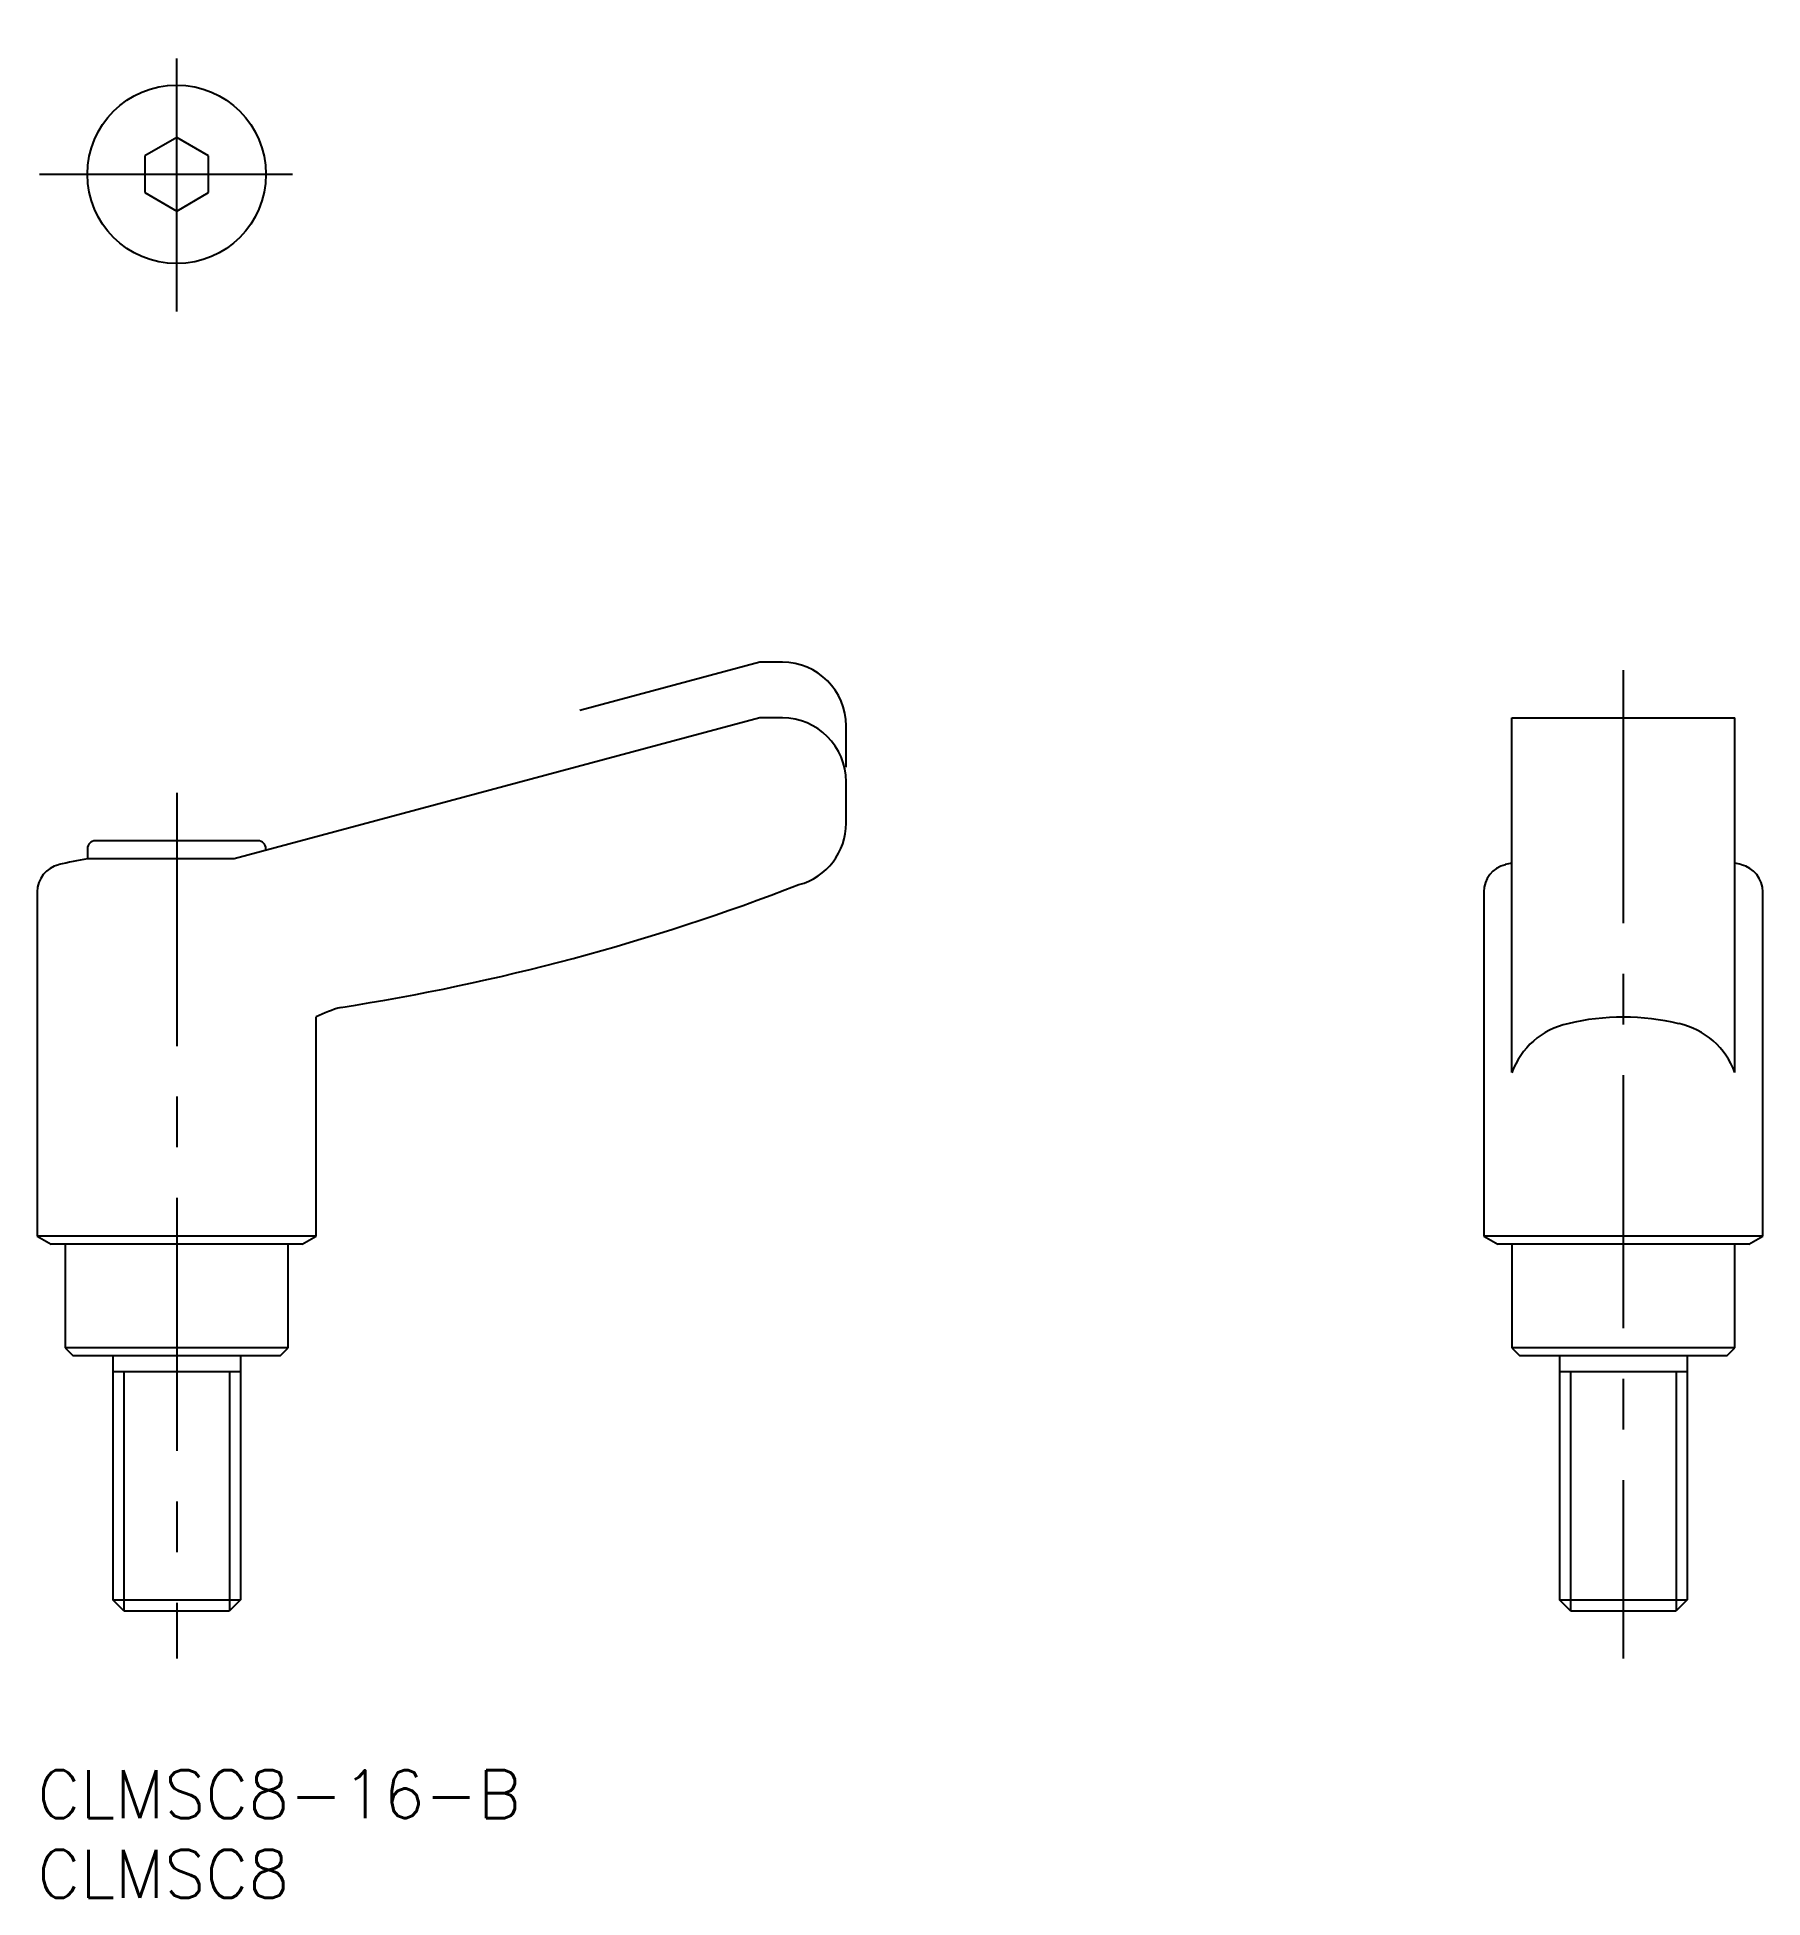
# Model space of a CAD drawing. Extents: x 0 to 108, y -8 to 109.
import ezdxf

# ---------------------------------------------------------------- set-up
doc = ezdxf.new("R2010")
doc.units = 0
doc.header["$LTSCALE"] = 0.5
doc.linetypes.add('CENTER', pattern=[50.8, 31.75, -6.35, 6.35, -6.35])
doc.linetypes.add('PHANTOM', pattern=[63.5, 31.75, -6.35, 6.35, -6.35, 6.35, -6.35])
for name, color, linetype in [('MSM_CENTER', 1, 'CENTER'), ('MSM_CONTINUOUS', 7, 'CONTINUOUS'), ('MSM_IMAGINARY', 6, 'PHANTOM'), ('MSM_NARROW', 5, 'CONTINUOUS'), ('MSM_PART_NUMBER', 7, 'CONTINUOUS')]:
    doc.layers.add(name, color=color, linetype=linetype)
doc.styles.get("Standard").update_dxf_attribs({"font": 'txt.shx', "height": 3, "bigfont": 'bigfont.shx'})

# ---------------------------------------------------------------- blocks, each defined once
blk = doc.blocks.new('*U19')
at = {"layer": 'MSM_PART_NUMBER'}
blk.add_text('CLMSC8-16-B', height=3, dxfattribs=at).set_placement((0, -3))
blk = doc.blocks.new('*U20')
at = {"layer": 'MSM_PART_NUMBER'}
blk.add_text('CLMSC8', height=3, dxfattribs=at).set_placement((0, -8))

msp = doc.modelspace()

# ---------------------------------------------------------------- linework, layer by layer
at = {"layer": 'MSM_CENTER'}
for p, q in [((8.75, 91.5), (8.75, 108.7)), ((0.15, 100.1), (17.35, 100.1)), ((99.5, 69), (99.5, 7)), ((8.75, 61.3), (8.75, 7))]:
    msp.add_line(p, q, dxfattribs=at)
at = {"layer": 'MSM_CONTINUOUS'}
for p, q in [((8.75, 102.41), (6.75, 101.25)), ((10.75, 101.25), (8.75, 102.41)), ((6.75, 101.25), (6.75, 98.95)), ((10.75, 98.95), (10.75, 101.25)), ((6.75, 98.95), (8.75, 97.79)), ((8.75, 97.79), (10.75, 98.95)), ((45.33, 66), (12.36, 57.17)), ((46.75, 66), (45.33, 66)), ((92.5, 66), (106.5, 66)), ((92.5, 43.76), (92.5, 66)), ((106.5, 43.76), (106.5, 66)), ((50.75, 59.41), (50.75, 62)), ((3.15, 57.8), (3.15, 57.17)), ((13.85, 58.3), (3.65, 58.3)), ((14.35, 57.7), (14.35, 57.8)), ((12.36, 57.17), (3.15, 57.17)), ((0, 55.09), (0, 33.5)), ((90.75, 55.09), (90.75, 33.5)), ((108.25, 33.5), (108.25, 55.09)), ((17.5, 33.5), (17.5, 47.25)), ((0, 33.5), (0.87, 33)), ((17.5, 33.5), (0, 33.5)), ((16.63, 33), (0.87, 33)), ((1.75, 33), (1.75, 26.5)), ((15.75, 26.5), (15.75, 33)), ((16.63, 33), (17.5, 33.5)), ((108.25, 33.5), (90.75, 33.5)), ((90.75, 33.5), (91.62, 33)), ((107.38, 33), (91.62, 33)), ((92.5, 33), (92.5, 26.5)), ((106.5, 26.5), (106.5, 33)), ((107.38, 33), (108.25, 33.5)), ((1.75, 26.5), (2.25, 26)), ((15.75, 26.5), (1.75, 26.5)), ((15.25, 26), (2.25, 26)), ((4.75, 26), (4.75, 10.68)), ((12.75, 26), (12.75, 10.68)), ((15.25, 26), (15.75, 26.5)), ((92.5, 26.5), (93, 26)), ((106.5, 26.5), (92.5, 26.5)), ((106, 26), (93, 26)), ((95.5, 26), (95.5, 10.68)), ((103.5, 26), (103.5, 10.68)), ((106, 26), (106.5, 26.5)), ((4.75, 25), (12.75, 25)), ((95.5, 25), (103.5, 25)), ((5.43, 10), (4.75, 10.68)), ((4.75, 10.68), (12.75, 10.68)), ((12.75, 10.68), (12.07, 10)), ((96.18, 10), (95.5, 10.68)), ((95.5, 10.68), (103.5, 10.68)), ((103.5, 10.68), (102.82, 10)), ((5.43, 10), (12.07, 10)), ((96.18, 10), (102.82, 10))]:
    msp.add_line(p, q, dxfattribs=at)
msp.add_circle((8.75, 100.1), 5.6, dxfattribs=at)
for centre, radius, start, end in [((46.75, 62), 4, 0, 90), ((46.75, 59.41), 4, 285, 360), ((3.65, 57.8), 0.5, 90, 180), ((13.85, 57.8), 0.5, 0, 90), ((1.75, 55.09), 1.75, 103.2467, 180), ((8.75, 25.36), 32.3, 99.9846, 103.2467), ((92.5, 55.09), 1.75, 103.2467, 180), ((99.5, 25.36), 32.3, 102.5169, 103.2467), ((99.5, 25.36), 32.3, 76.7533, 77.4831), ((106.5, 55.09), 1.75, 0, 76.7533), ((-2.26, 184.84), 138.64, 278.8419, 291.1581), ((21.13, 40.12), 8, 105, 116.9444), ((97.07, 42.07), 4.87, 102.4544, 159.7971), ((99.5, 32.5), 14.74, 76.2971, 103.6246), ((101.96, 42.11), 4.83, 19.9611, 77.6733)]:
    msp.add_arc(centre, radius, start, end, dxfattribs=at)
at = {"layer": 'MSM_IMAGINARY'}
for p, q in [((45.33, 69.5), (34.03, 66.47)), ((46.75, 69.5), (45.33, 69.5)), ((50.75, 62.91), (50.75, 65.5))]:
    msp.add_line(p, q, dxfattribs=at)
msp.add_arc((46.75, 65.5), 4, 0, 90, dxfattribs=at)
at = {"layer": 'MSM_NARROW'}
for p, q in [((5.43, 25), (5.43, 10)), ((12.07, 25), (12.07, 10)), ((96.18, 25), (96.18, 10)), ((102.82, 25), (102.82, 10))]:
    msp.add_line(p, q, dxfattribs=at)

# ---------------------------------------------------------------- block references
at = {"layer": 'MSM_CONTINUOUS'}
for name in ['*U19', '*U20']:
    msp.add_blockref(name, (0, 0), dxfattribs=at)

doc.saveas('drawing.dxf')
